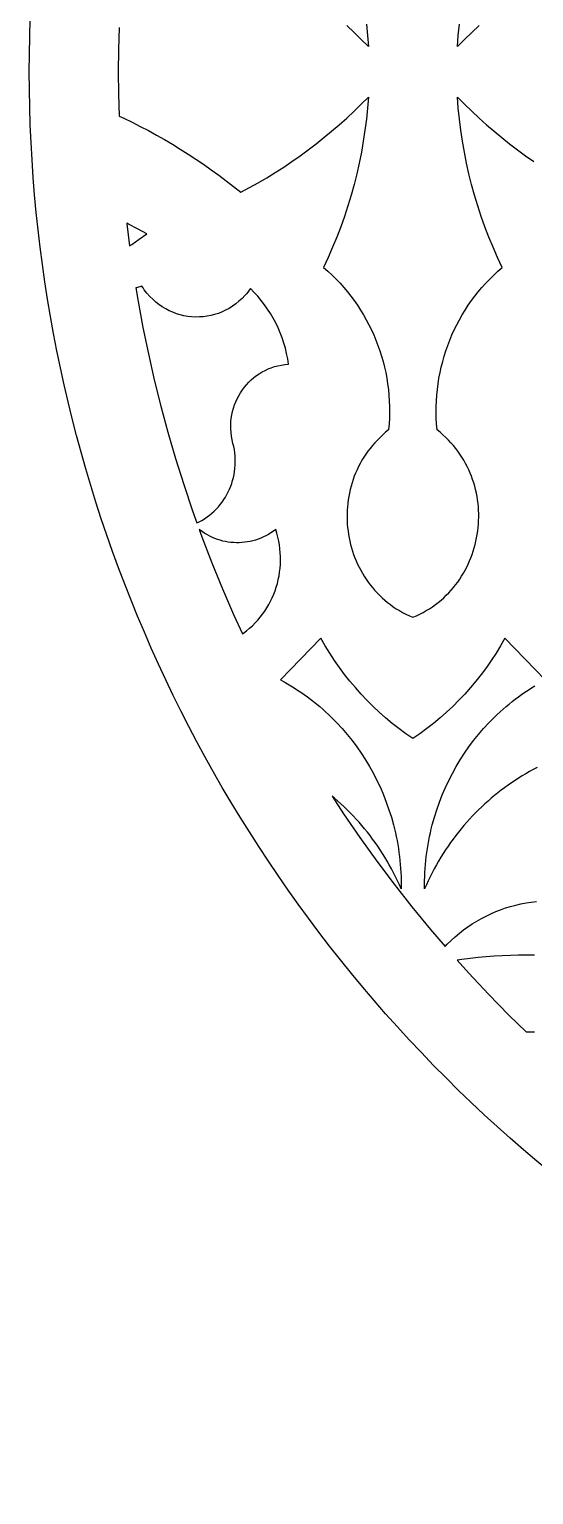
# Model space of a CAD drawing. Extents: x -1429 to -724, y 80 to 630.
# Drawn here: x -1156.8 to -1128.4, y 277.2 to 359.6 of the extents above; entities that cross this region are included whole.
import ezdxf

# ---------------------------------------------------------------- set-up
doc = ezdxf.new("R2010")
doc.units = 0
doc.layers.add('LAYER_1', color=18, linetype='CONTINUOUS')

msp = doc.modelspace()

# ---------------------------------------------------------------- linework, layer by layer
at = {"layer": 'LAYER_1'}
msp.add_lwpolyline([(-1156.799, 357.173, -0.414214), (-1076.799, 437.173, -0.414214), (-996.799, 357.173, -0.414214), (-1076.799, 277.173, -0.414214)], format="xyb", close=True, dxfattribs=at)
for points in [[(-1151.755, 359.66), (-1151.787, 358.417), (-1151.799, 357.173), (-1151.787, 355.929), (-1151.755, 354.686), (-1151.486, 354.561), (-1151.021, 354.336), (-1150.56, 354.104), (-1150.102, 353.863), (-1149.648, 353.616), (-1149.197, 353.36), (-1148.75, 353.097), (-1148.307, 352.827), (-1147.868, 352.549), (-1147.432, 352.263), (-1147.001, 351.97), (-1146.573, 351.67), (-1146.15, 351.362), (-1145.731, 351.047), (-1145.317, 350.725), (-1144.907, 350.396), (-1144.413, 350.66), (-1143.925, 350.935), (-1143.442, 351.219), (-1142.965, 351.513), (-1142.494, 351.817), (-1142.029, 352.129), (-1141.57, 352.451), (-1141.117, 352.782), (-1140.67, 353.123), (-1140.23, 353.472), (-1139.797, 353.83), (-1139.37, 354.197), (-1138.95, 354.572), (-1138.536, 354.956), (-1138.13, 355.349), (-1137.732, 355.75), (-1137.781, 355.126), (-1137.845, 354.504), (-1137.923, 353.884), (-1138.017, 353.267), (-1138.125, 352.653), (-1138.247, 352.042), (-1138.384, 351.435), (-1138.536, 350.831), (-1138.701, 350.232), (-1138.881, 349.637), (-1139.075, 349.046), (-1139.283, 348.46), (-1139.506, 347.88), (-1139.742, 347.305), (-1139.992, 346.735), (-1140.256, 346.172), (-1140.013, 345.961), (-1139.777, 345.744), (-1139.549, 345.52), (-1139.328, 345.289), (-1139.116, 345.052), (-1138.911, 344.809), (-1138.713, 344.56), (-1138.524, 344.305), (-1138.343, 344.045), (-1138.17, 343.78), (-1138.005, 343.509), (-1137.849, 343.234), (-1137.701, 342.954), (-1137.561, 342.67), (-1137.43, 342.381), (-1137.307, 342.089), (-1137.194, 341.792), (-1137.089, 341.492), (-1136.993, 341.189), (-1136.905, 340.883), (-1136.827, 340.574), (-1136.759, 340.262), (-1136.699, 339.948), (-1136.649, 339.631), (-1136.608, 339.313), (-1136.577, 338.992), (-1136.555, 338.67), (-1136.543, 338.347), (-1136.541, 338.023), (-1136.548, 337.697), (-1136.566, 337.371), (-1136.593, 337.044), (-1136.762, 336.907), (-1136.924, 336.766), (-1137.079, 336.62), (-1137.229, 336.471), (-1137.371, 336.318), (-1137.508, 336.161), (-1137.638, 336.001), (-1137.761, 335.837), (-1137.879, 335.671), (-1137.99, 335.501), (-1138.094, 335.329), (-1138.193, 335.154), (-1138.285, 334.977), (-1138.371, 334.797), (-1138.45, 334.615), (-1138.524, 334.431), (-1138.591, 334.245), (-1138.653, 334.058), (-1138.708, 333.869), (-1138.757, 333.679), (-1138.8, 333.488), (-1138.837, 333.296), (-1138.867, 333.103), (-1138.892, 332.909), (-1138.911, 332.715), (-1138.924, 332.52), (-1138.931, 332.325), (-1138.933, 332.13), (-1138.928, 331.936), (-1138.917, 331.742), (-1138.901, 331.548), (-1138.878, 331.355), (-1138.85, 331.162), (-1138.817, 330.971), (-1138.777, 330.781), (-1138.732, 330.592), (-1138.681, 330.405), (-1138.624, 330.219), (-1138.562, 330.035), (-1138.494, 329.853), (-1138.42, 329.673), (-1138.341, 329.495), (-1138.256, 329.32), (-1138.166, 329.148), (-1138.07, 328.978), (-1137.969, 328.811), (-1137.862, 328.648), (-1137.75, 328.487), (-1137.632, 328.33), (-1137.509, 328.177), (-1137.381, 328.027), (-1137.247, 327.882), (-1137.108, 327.74), (-1136.963, 327.603), (-1136.814, 327.47), (-1136.658, 327.342), (-1136.498, 327.218), (-1136.333, 327.1), (-1136.162, 326.986), (-1135.986, 326.878), (-1135.805, 326.775), (-1135.619, 326.678), (-1135.428, 326.587), (-1135.23, 326.501), (-1135.033, 326.587), (-1134.842, 326.678), (-1134.656, 326.775), (-1134.475, 326.878), (-1134.299, 326.986), (-1134.128, 327.1), (-1133.962, 327.218), (-1133.802, 327.342), (-1133.647, 327.47), (-1133.497, 327.603), (-1133.353, 327.74), (-1133.214, 327.882), (-1133.08, 328.027), (-1132.951, 328.177), (-1132.828, 328.33), (-1132.711, 328.487), (-1132.598, 328.648), (-1132.492, 328.811), (-1132.39, 328.978), (-1132.295, 329.148), (-1132.204, 329.32), (-1132.12, 329.495), (-1132.04, 329.673), (-1131.967, 329.853), (-1131.899, 330.035), (-1131.837, 330.219), (-1131.78, 330.405), (-1131.729, 330.592), (-1131.684, 330.781), (-1131.644, 330.971), (-1131.61, 331.162), (-1131.582, 331.355), (-1131.56, 331.548), (-1131.543, 331.742), (-1131.533, 331.936), (-1131.528, 332.13), (-1131.529, 332.325), (-1131.536, 332.52), (-1131.549, 332.715), (-1131.568, 332.909), (-1131.593, 333.103), (-1131.624, 333.296), (-1131.661, 333.488), (-1131.704, 333.679), (-1131.753, 333.869), (-1131.808, 334.058), (-1131.869, 334.245), (-1131.937, 334.431), (-1132.01, 334.615), (-1132.09, 334.797), (-1132.176, 334.977), (-1132.268, 335.154), (-1132.366, 335.329), (-1132.471, 335.501), (-1132.582, 335.671), (-1132.699, 335.837), (-1132.823, 336.001), (-1132.953, 336.161), (-1133.089, 336.318), (-1133.232, 336.471), (-1133.381, 336.62), (-1133.537, 336.766), (-1133.699, 336.907), (-1133.867, 337.044), (-1133.895, 337.371), (-1133.912, 337.697), (-1133.92, 338.023), (-1133.918, 338.347), (-1133.906, 338.67), (-1133.884, 338.992), (-1133.853, 339.313), (-1133.812, 339.631), (-1133.762, 339.948), (-1133.702, 340.262), (-1133.633, 340.574), (-1133.555, 340.883), (-1133.468, 341.189), (-1133.372, 341.492), (-1133.267, 341.792), (-1133.153, 342.089), (-1133.031, 342.381), (-1132.9, 342.67), (-1132.76, 342.954), (-1132.612, 343.234), (-1132.455, 343.509), (-1132.291, 343.78), (-1132.118, 344.045), (-1131.936, 344.305), (-1131.747, 344.56), (-1131.55, 344.809), (-1131.345, 345.052), (-1131.132, 345.289), (-1130.912, 345.52), (-1130.684, 345.744), (-1130.448, 345.961), (-1130.205, 346.172), (-1130.469, 346.735), (-1130.719, 347.305), (-1130.955, 347.88), (-1131.177, 348.46), (-1131.385, 349.046), (-1131.579, 349.637), (-1131.759, 350.232), (-1131.925, 350.831), (-1132.076, 351.435), (-1132.213, 352.042), (-1132.336, 352.653), (-1132.444, 353.267), (-1132.537, 353.884), (-1132.616, 354.504), (-1132.68, 355.126), (-1132.729, 355.75), (-1132.33, 355.349), (-1131.924, 354.956), (-1131.511, 354.572), (-1131.091, 354.197), (-1130.664, 353.83), (-1130.23, 353.472), (-1129.79, 353.123), (-1129.344, 352.782), (-1128.891, 352.451), (-1128.431, 352.129)], [(-1137.845, 359.842), (-1137.781, 359.22), (-1137.732, 358.596), (-1138.13, 358.997), (-1138.536, 359.39), (-1138.95, 359.774)], [(-1131.511, 359.774), (-1131.924, 359.39), (-1132.33, 358.997), (-1132.729, 358.596), (-1132.68, 359.22), (-1132.616, 359.842)], [(-1127.786, 322.981), (-1130.051, 325.326), (-1130.295, 324.903), (-1130.551, 324.488), (-1130.819, 324.082), (-1131.097, 323.684), (-1131.386, 323.296), (-1131.686, 322.916), (-1131.997, 322.547), (-1132.318, 322.187), (-1132.649, 321.837), (-1132.99, 321.497), (-1133.34, 321.168), (-1133.7, 320.849), (-1134.069, 320.541), (-1134.447, 320.245), (-1134.834, 319.96), (-1135.229, 319.686), (-1135.229, 319.686), (-1135.23, 319.686), (-1135.231, 319.686), (-1135.232, 319.686), (-1135.627, 319.96), (-1136.014, 320.245), (-1136.392, 320.541), (-1136.761, 320.849), (-1137.121, 321.168), (-1137.471, 321.497), (-1137.812, 321.837), (-1138.143, 322.187), (-1138.464, 322.547), (-1138.774, 322.916), (-1139.074, 323.296), (-1139.364, 323.684), (-1139.642, 324.082), (-1139.909, 324.488), (-1140.165, 324.903), (-1140.409, 325.326), (-1142.675, 322.981), (-1142.477, 322.873), (-1142.282, 322.762), (-1142.09, 322.648), (-1141.9, 322.53), (-1141.712, 322.409), (-1141.527, 322.286), (-1141.344, 322.159), (-1141.164, 322.029), (-1140.986, 321.896), (-1140.811, 321.76), (-1140.639, 321.621), (-1140.469, 321.479), (-1140.302, 321.334), (-1140.138, 321.187), (-1139.976, 321.037), (-1139.817, 320.884), (-1139.507, 320.571), (-1139.208, 320.247), (-1138.921, 319.913), (-1138.646, 319.57), (-1138.382, 319.217), (-1138.13, 318.856), (-1137.891, 318.486), (-1137.664, 318.108), (-1137.45, 317.722), (-1137.248, 317.328), (-1137.06, 316.928), (-1136.885, 316.52), (-1136.723, 316.107), (-1136.575, 315.687), (-1136.44, 315.261), (-1136.32, 314.83), (-1136.265, 314.613), (-1136.214, 314.394), (-1136.166, 314.175), (-1136.122, 313.954), (-1136.082, 313.732), (-1136.046, 313.509), (-1136.013, 313.285), (-1135.983, 313.06), (-1135.958, 312.834), (-1135.937, 312.607), (-1135.919, 312.38), (-1135.905, 312.151), (-1135.895, 311.922), (-1135.888, 311.693), (-1135.886, 311.462), (-1135.888, 311.231), (-1135.99, 311.463), (-1136.095, 311.692), (-1136.205, 311.918), (-1136.318, 312.142), (-1136.434, 312.363), (-1136.555, 312.581), (-1136.678, 312.797), (-1136.806, 313.01), (-1136.936, 313.22), (-1137.07, 313.427), (-1137.208, 313.631), (-1137.348, 313.833), (-1137.492, 314.031), (-1137.639, 314.227), (-1137.79, 314.419), (-1137.943, 314.608), (-1138.099, 314.795), (-1138.259, 314.978), (-1138.421, 315.158), (-1138.586, 315.335), (-1138.754, 315.509), (-1138.925, 315.679), (-1139.099, 315.846), (-1139.275, 316.01), (-1139.454, 316.171), (-1139.636, 316.328), (-1139.768, 316.438), (-1139.127, 315.457), (-1138.211, 314.12), (-1137.264, 312.8), (-1136.288, 311.499), (-1135.282, 310.218), (-1134.247, 308.957), (-1133.419, 307.993), (-1133.293, 308.125), (-1133.075, 308.337), (-1132.85, 308.541), (-1132.618, 308.736), (-1132.381, 308.922), (-1132.138, 309.098), (-1131.889, 309.265), (-1131.635, 309.422), (-1131.377, 309.57), (-1131.113, 309.708), (-1130.845, 309.836), (-1130.573, 309.954), (-1130.297, 310.062), (-1130.017, 310.159), (-1129.734, 310.247), (-1129.448, 310.324), (-1129.16, 310.39), (-1128.868, 310.446), (-1128.575, 310.491), (-1128.279, 310.525)], [(-1128.247, 318.049), (-1128.458, 317.939), (-1128.667, 317.825), (-1128.875, 317.707), (-1129.08, 317.585), (-1129.283, 317.46), (-1129.484, 317.331), (-1129.682, 317.198), (-1129.879, 317.062), (-1130.073, 316.922), (-1130.265, 316.779), (-1130.454, 316.632), (-1130.64, 316.481), (-1130.825, 316.328), (-1131.006, 316.171), (-1131.185, 316.01), (-1131.362, 315.846), (-1131.535, 315.679), (-1131.706, 315.509), (-1131.874, 315.335), (-1132.04, 315.158), (-1132.202, 314.978), (-1132.361, 314.795), (-1132.518, 314.608), (-1132.671, 314.419), (-1132.821, 314.227), (-1132.968, 314.031), (-1133.112, 313.833), (-1133.253, 313.631), (-1133.39, 313.427), (-1133.524, 313.22), (-1133.655, 313.01), (-1133.782, 312.797), (-1133.906, 312.581), (-1134.026, 312.363), (-1134.143, 312.142), (-1134.256, 311.918), (-1134.365, 311.692), (-1134.471, 311.463), (-1134.573, 311.231), (-1134.574, 311.462), (-1134.572, 311.693), (-1134.566, 311.922), (-1134.556, 312.151), (-1134.542, 312.38), (-1134.524, 312.607), (-1134.502, 312.834), (-1134.477, 313.06), (-1134.448, 313.285), (-1134.415, 313.509), (-1134.378, 313.732), (-1134.338, 313.954), (-1134.294, 314.175), (-1134.247, 314.394), (-1134.195, 314.613), (-1134.141, 314.83), (-1134.02, 315.261), (-1133.886, 315.687), (-1133.738, 316.107), (-1133.576, 316.52), (-1133.401, 316.928), (-1133.212, 317.328), (-1133.011, 317.722), (-1132.797, 318.108), (-1132.57, 318.486), (-1132.33, 318.856), (-1132.078, 319.217), (-1131.815, 319.57), (-1131.539, 319.913), (-1131.252, 320.247), (-1130.954, 320.571), (-1130.644, 320.884), (-1130.485, 321.037), (-1130.323, 321.187), (-1130.159, 321.334), (-1129.991, 321.479), (-1129.822, 321.621), (-1129.649, 321.76), (-1129.474, 321.896), (-1129.297, 322.029), (-1129.117, 322.159), (-1128.934, 322.286), (-1128.749, 322.409), (-1128.561, 322.53), (-1128.371, 322.648)], [(-1128.384, 307.498), (-1128.838, 307.505), (-1129.293, 307.504), (-1129.747, 307.495), (-1130.202, 307.477), (-1130.657, 307.45), (-1131.111, 307.415), (-1131.565, 307.372), (-1132.018, 307.319), (-1132.471, 307.259), (-1132.735, 307.218), (-1132.093, 306.502), (-1130.975, 305.309), (-1129.832, 304.14), (-1128.863, 303.192), (-1128.838, 303.192), (-1128.384, 303.2)]]:
    msp.add_lwpolyline(points, dxfattribs=at)
for points in [[(-1151.311, 348.629), (-1151.156, 347.39), (-1151.039, 347.469), (-1150.614, 347.762), (-1150.193, 348.06), (-1150.706, 348.342), (-1151.223, 348.615), (-1151.314, 348.661)], [(-1150.776, 345.035), (-1150.805, 345.026), (-1150.679, 344.259), (-1150.407, 342.792), (-1150.105, 341.323), (-1149.771, 339.851), (-1149.406, 338.378), (-1149.008, 336.905), (-1148.579, 335.432), (-1148.116, 333.96), (-1147.621, 332.492), (-1147.375, 331.807), (-1147.243, 331.871), (-1147.091, 331.954), (-1146.943, 332.045), (-1146.8, 332.142), (-1146.663, 332.245), (-1146.531, 332.354), (-1146.405, 332.469), (-1146.284, 332.589), (-1146.169, 332.714), (-1146.06, 332.844), (-1145.957, 332.979), (-1145.86, 333.119), (-1145.77, 333.262), (-1145.685, 333.41), (-1145.608, 333.561), (-1145.537, 333.716), (-1145.472, 333.873), (-1145.415, 334.034), (-1145.364, 334.198), (-1145.321, 334.364), (-1145.284, 334.532), (-1145.255, 334.702), (-1145.234, 334.874), (-1145.22, 335.048), (-1145.214, 335.222), (-1145.216, 335.398), (-1145.225, 335.574), (-1145.243, 335.751), (-1145.269, 335.928), (-1145.303, 336.105), (-1145.346, 336.282), (-1145.394, 336.486), (-1145.43, 336.689), (-1145.455, 336.892), (-1145.468, 337.094), (-1145.47, 337.294), (-1145.46, 337.492), (-1145.44, 337.688), (-1145.41, 337.881), (-1145.369, 338.071), (-1145.318, 338.258), (-1145.258, 338.441), (-1145.188, 338.619), (-1145.109, 338.793), (-1145.021, 338.963), (-1144.925, 339.126), (-1144.82, 339.284), (-1144.707, 339.436), (-1144.586, 339.582), (-1144.458, 339.72), (-1144.322, 339.852), (-1144.179, 339.976), (-1144.03, 340.091), (-1143.874, 340.199), (-1143.712, 340.297), (-1143.544, 340.387), (-1143.37, 340.467), (-1143.191, 340.537), (-1143.007, 340.597), (-1142.817, 340.646), (-1142.623, 340.684), (-1142.425, 340.711), (-1142.223, 340.726), (-1142.27, 341.031), (-1142.329, 341.333), (-1142.401, 341.631), (-1142.485, 341.924), (-1142.581, 342.214), (-1142.689, 342.498), (-1142.808, 342.777), (-1142.939, 343.05), (-1143.081, 343.317), (-1143.233, 343.578), (-1143.397, 343.832), (-1143.571, 344.079), (-1143.756, 344.319), (-1143.951, 344.55), (-1144.155, 344.773), (-1144.37, 344.988), (-1144.442, 344.887), (-1144.516, 344.789), (-1144.593, 344.694), (-1144.672, 344.603), (-1144.836, 344.431), (-1145.008, 344.271), (-1145.187, 344.125), (-1145.372, 343.992), (-1145.564, 343.873), (-1145.761, 343.766), (-1145.963, 343.673), (-1146.168, 343.592), (-1146.378, 343.525), (-1146.59, 343.471), (-1146.804, 343.43), (-1147.02, 343.403), (-1147.237, 343.388), (-1147.454, 343.386), (-1147.671, 343.398), (-1147.887, 343.422), (-1148.102, 343.459), (-1148.314, 343.51), (-1148.524, 343.573), (-1148.73, 343.65), (-1148.932, 343.739), (-1149.13, 343.841), (-1149.322, 343.957), (-1149.509, 344.085), (-1149.689, 344.226), (-1149.861, 344.38), (-1150.026, 344.547), (-1150.183, 344.726), (-1150.331, 344.919), (-1150.401, 345.02), (-1150.469, 345.124)], [(-1143.077, 331.344), (-1143.212, 331.252), (-1143.351, 331.167), (-1143.492, 331.089), (-1143.635, 331.018), (-1143.781, 330.954), (-1143.928, 330.897), (-1144.077, 330.847), (-1144.228, 330.804), (-1144.38, 330.769), (-1144.533, 330.74), (-1144.686, 330.718), (-1144.841, 330.703), (-1144.995, 330.695), (-1145.15, 330.694), (-1145.304, 330.7), (-1145.458, 330.713), (-1145.611, 330.732), (-1145.764, 330.759), (-1145.915, 330.792), (-1146.065, 330.833), (-1146.214, 330.88), (-1146.361, 330.934), (-1146.505, 330.994), (-1146.648, 331.062), (-1146.788, 331.136), (-1146.925, 331.217), (-1147.06, 331.305), (-1147.191, 331.4), (-1147.243, 331.441), (-1147.094, 331.026), (-1146.533, 329.566), (-1145.94, 328.111), (-1145.313, 326.664), (-1144.812, 325.569), (-1144.754, 325.609), (-1144.58, 325.743), (-1144.412, 325.883), (-1144.252, 326.03), (-1144.099, 326.183), (-1143.953, 326.342), (-1143.814, 326.507), (-1143.683, 326.678), (-1143.559, 326.853), (-1143.443, 327.034), (-1143.334, 327.219), (-1143.234, 327.408), (-1143.141, 327.602), (-1143.056, 327.799), (-1142.98, 327.999), (-1142.912, 328.203), (-1142.852, 328.41), (-1142.8, 328.619), (-1142.757, 328.83), (-1142.723, 329.044), (-1142.697, 329.259), (-1142.68, 329.476), (-1142.672, 329.694), (-1142.674, 329.912), (-1142.684, 330.132), (-1142.704, 330.351), (-1142.733, 330.571), (-1142.771, 330.79), (-1142.819, 331.009), (-1142.877, 331.227), (-1142.944, 331.444)]]:
    msp.add_lwpolyline(points, close=True, dxfattribs=at)

doc.saveas('drawing.dxf')
